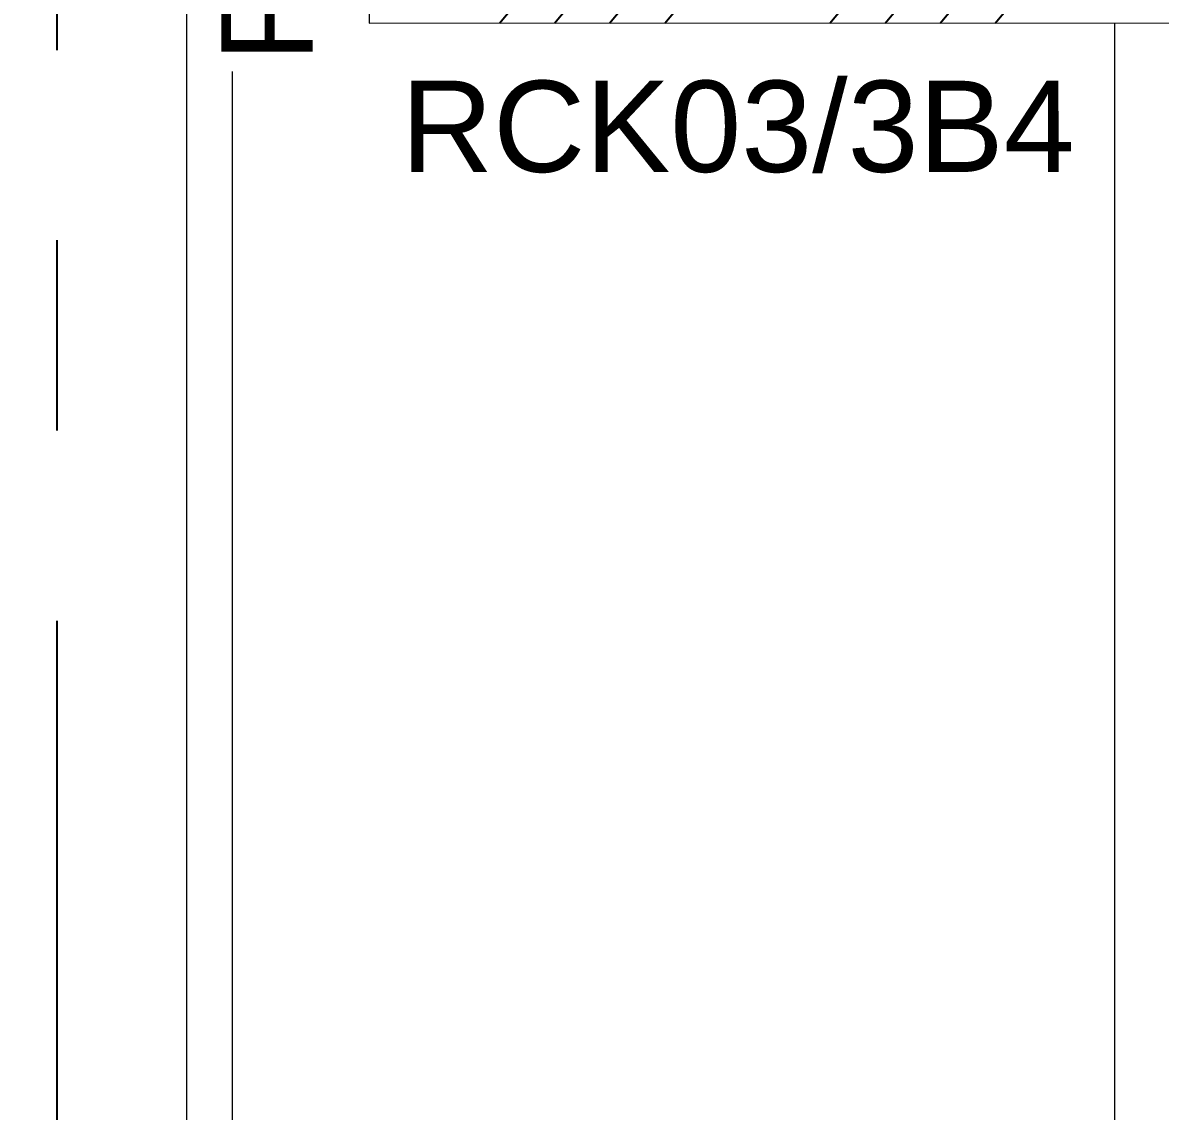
# Model space of a CAD drawing. Header units: millimetres. Extents: x 652937 to 1670132, y 1473552 to 2851037.
# Drawn here: x 779702 to 781571, y 1479190 to 1480978 of the extents above; entities that cross this region are included whole.
import ezdxf
from ezdxf.enums import TextEntityAlignment as Align

# ---------------------------------------------------------------- set-up
doc = ezdxf.new("R2010")
doc.units = ezdxf.units.MM
doc.linetypes.add('HIDDEN', pattern=[0.375, 0.25, -0.125])
doc.linetypes.add('TA_GL_005.00000', pattern=[13.75, 5, -1.25, 1.25, -1.25, 5])
for name, color, linetype in [('000 - 0_SYM_DWG_GRID-BUBBLE_MAIN_COLOR_1', 3, 'Continuous'), ('000 - 0_SYM_DWG_GRIDLINE_MAIN_COLOR_251', 251, 'Continuous'), ('DIM', 1, 'Continuous'), ('TEXT', 3, 'Continuous')]:
    doc.layers.add(name, color=color, linetype=linetype)
doc.layers.add('A-010-M_LINE', color=3, linetype='Continuous', lineweight=9)
doc.layers.add('A-WALL', color=2, linetype='Continuous', lineweight=25)
doc.styles.add('Arial', font='arial.ttf')
doc.styles.add('TA', font='', dxfattribs={"height": 4.5})
doc.styles.get('TA').set_extended_font_data('Cordia New')

# ---------------------------------------------------------------- blocks, each defined once
blk = doc.blocks.new('1')
at = {"layer": 'A-010-M_LINE', "color": 252}
for p, q in [((274198, -50381.4), (279178, -50381.4)), ((274198, -50456.4), (279178, -50456.4)), ((274198, -51905.5), (278073.2, -51905.5))]:
    blk.add_line(p, q, dxfattribs=at)
blk = doc.blocks.new('*U9146')
at = {"layer": '000 - 0_SYM_DWG_GRIDLINE_MAIN_COLOR_251', "linetype": 'ByBlock', "ltscale": 5}
blk.add_line((30, 0), (-372.229, 0), dxfattribs=at)
at = {"style": 'TA', "flags": 1}
blk.add_attdef('LOCATION', (6, -6), '', height=4.5, rotation=270, dxfattribs=at)
at = {"layer": '000 - 0_SYM_DWG_GRID-BUBBLE_MAIN_COLOR_1', "style": 'Arial'}
blk.add_attdef('GRID-HEAD', text='', height=4, rotation=270, dxfattribs=at).set_placement((56.875, 0), align=Align.MIDDLE_CENTER)
blk = doc.blocks.new('W-1-PP18-ST_ENT3_REV02_20260413-040446_PP18_ENT_3_Y_DIMS')
at = {"layer": '000 - 0_SYM_DWG_GRIDLINE_MAIN_COLOR_251', "linetype": 'TA_GL_005.00000', "xscale": 50.00000000000017, "yscale": 50.00000000000017, "zscale": 50.00000000000017, "rotation": 90}
blk.add_blockref('*U9146', (18000, 1155.8), dxfattribs=at)
blk = doc.blocks.new('W-1-PP18-ST_ENT3_REV02_20260413-050421_PP18_ENT3_MAIN_LOPF')
at = {"layer": 'TEXT'}
h = blk.add_hatch(dxfattribs=at)
h.set_pattern_fill('ANSI34', color=250, scale=21.831008, angle=305.769)
h.set_pattern_definition([(230.0083, (16484.82, -22407.65), (318.622, -267.277), []), (230.0083, (16387.17, -22416.2), (318.622, -267.277), []), (230.0083, (16289.52, -22424.77), (318.622, -267.277), []), (230.0083, (16191.87, -22433.32), (318.622, -267.277), [])])
h.paths.add_polyline_path([(8351.9, -15550.1), (8350.2, 1004.8), (20060.2, 1006.6), (20061.9, -15548.3)], flags=16)
h.paths.add_polyline_path([(8201.9, -15700.1), (8201.1, 1155.7), (20210.7, 1155.9), (20211.5, -15699.8)])
h = blk.add_hatch(dxfattribs=at)
h.set_pattern_fill('ANSI34', color=250, scale=21.831008, angle=305.769)
h.set_pattern_definition([(230.0083, (10896.3, -22408.46), (318.622, -267.277), []), (230.0083, (10798.65, -22417), (318.622, -267.277), []), (230.0083, (10701, -22425.58), (318.622, -267.277), []), (230.0083, (10603.35, -22434.13), (318.622, -267.277), [])])
h.paths.add_polyline_path([(15331.5, -10569.8), (15331.5, -10369.7), (13097, -10370.1), (13097.7, -15549.9), (13247.7, -15549.9), (13247, -10570)])
h.paths.add_polyline_path([(15531.5, -10369.7), (15531.5, -10569.7), (18512.7, -10569.3), (18512.8, -11675), (19812, -11674.9), (19811.9, -11475), (18712.6, -11475), (18712.7, -10369.3)])
at = {"layer": 'A-WALL', "color": 2, "lineweight": 13}
blk.add_lwpolyline([(18512.7, -10569.3), (18512.6, -11675), (19962.7, -11674.8)], dxfattribs=at)
at = {"color": 6}
blk.add_blockref('W-1-PP18-ST_ENT3_REV02_20260413-040446_PP18_ENT_3_Y_DIMS', (0, 0), dxfattribs=at)
at = {"layer": 'A-WALL', "color": 1, "linetype": 'HIDDEN', "lineweight": 13, "ltscale": 8, "rotation": 90}
blk.add_blockref('1', (-32168, -289748.1), dxfattribs=at)
at = {"layer": 'DIM', "color": 3, "char_height": 150, "attachment_point": 5, "style": 'Arial', "bg_fill": 3, "box_fill_scale": 1.1, "bg_fill_color": 256, "bg_fill_true_color": 13158600, "bg_fill_transparency": 0}
for s, insert, rotation in [('\\A1;RCK03/3B5', (18345.7, -11186), 90.0083), ('\\A1;RCK03/3B4', (19118.3, -11845.6), 0.0083)]:
    blk.add_mtext(s, dxfattribs=dict(at, insert=insert, rotation=rotation))

msp = doc.modelspace()

# ---------------------------------------------------------------- block references
msp.add_blockref('W-1-PP18-ST_ENT3_REV02_20260413-050421_PP18_ENT3_MAIN_LOPF', (761758.4716, 1492652.7123))

doc.saveas('drawing.dxf')
